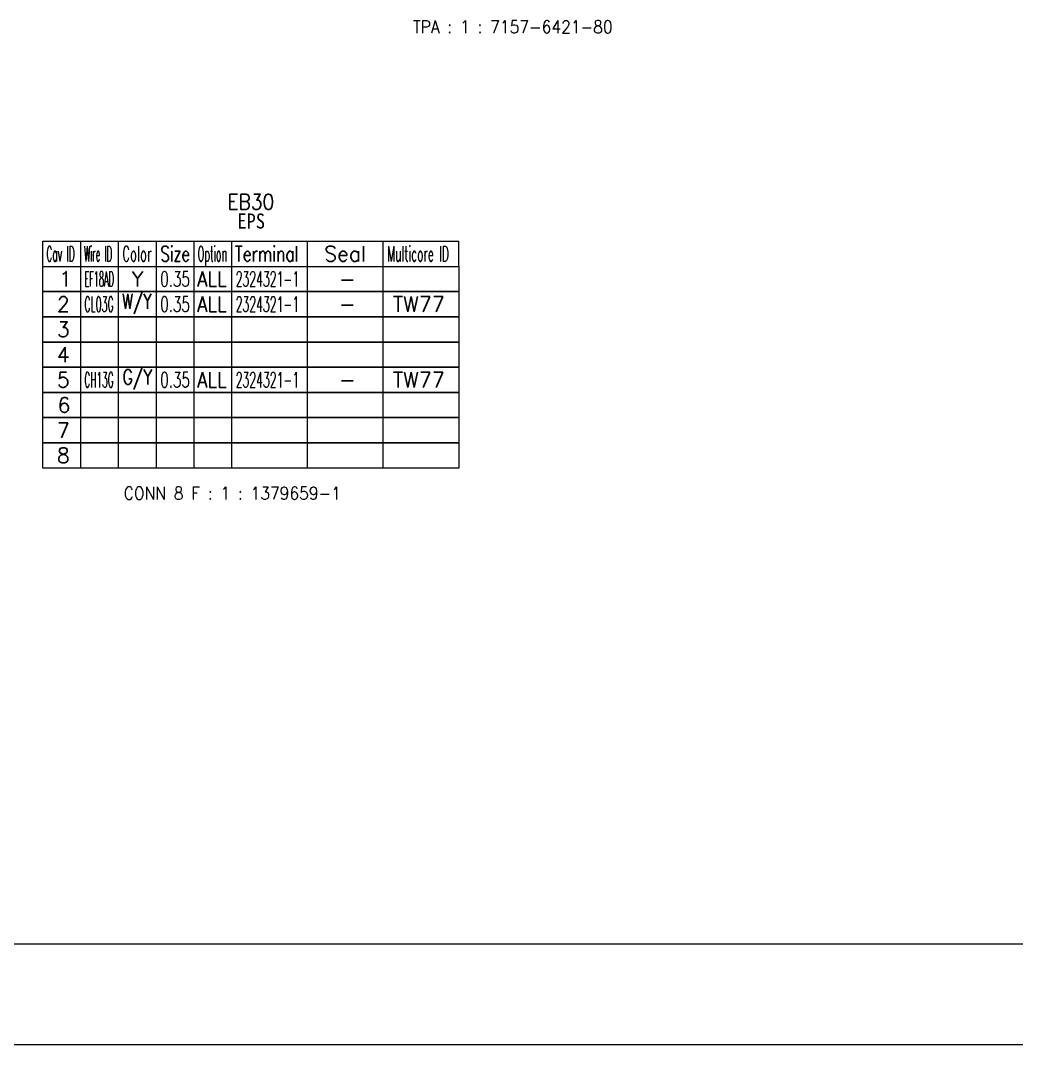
# Model space of a CAD drawing. Header units: inches. Extents: x 47316 to 59086, y 3141 to 11743.
# Drawn here: x 55426.1 to 55623.8, y 9458.1 to 9661.2 of the extents above; entities that cross this region are included whole.
import ezdxf

# ---------------------------------------------------------------- set-up
doc = ezdxf.new("R2010")
doc.units = ezdxf.units.IN
doc.header["$MEASUREMENT"] = 0
doc.styles.get("Standard").update_dxf_attribs({"font": ''})
doc.styles.get('Standard').set_extended_font_data('SimSun')

msp = doc.modelspace()

# ---------------------------------------------------------------- linework, layer by layer
at = {"color": 0, "linetype": 'Continuous', "lineweight": 15}
for p, q in [((55430.6, 9617.45), (55513.1, 9617.45)), ((55430.6, 9612.45), (55430.6, 9617.45)), ((55430.6, 9612.45), (55513.1, 9612.45))]:
    msp.add_line(p, q, dxfattribs=at)
at = {"color": 7, "linetype": 'Continuous', "lineweight": 15}
for p, q in [((55438.1, 9612.45), (55438.1, 9617.45)), ((55445.6, 9612.45), (55445.6, 9617.45)), ((55453.1, 9612.45), (55453.1, 9617.45)), ((55460.6, 9612.45), (55460.6, 9617.45)), ((55468.1, 9612.45), (55468.1, 9617.45)), ((55483.1, 9612.45), (55483.1, 9617.45)), ((55498.1, 9612.45), (55498.1, 9617.45)), ((55513.1, 9612.45), (55513.1, 9617.45))]:
    msp.add_line(p, q, dxfattribs=at)
at = {"color": 102, "linetype": 'Continuous', "lineweight": 15}
for p, q in [((55438.1, 9607.45), (55438.1, 9612.45)), ((55445.6, 9607.45), (55445.6, 9612.45)), ((55453.1, 9607.45), (55453.1, 9612.45)), ((55460.6, 9607.45), (55460.6, 9612.45)), ((55468.1, 9607.45), (55468.1, 9612.45)), ((55483.1, 9607.45), (55483.1, 9612.45)), ((55498.1, 9607.45), (55498.1, 9612.45)), ((55438.1, 9602.45), (55438.1, 9607.45)), ((55445.6, 9602.45), (55445.6, 9607.45)), ((55453.1, 9602.45), (55453.1, 9607.45)), ((55460.6, 9602.45), (55460.6, 9607.45)), ((55468.1, 9602.45), (55468.1, 9607.45)), ((55483.1, 9602.45), (55483.1, 9607.45)), ((55498.1, 9602.45), (55498.1, 9607.45)), ((55438.1, 9597.45), (55438.1, 9602.45)), ((55445.6, 9597.45), (55445.6, 9602.45)), ((55453.1, 9597.45), (55453.1, 9602.45)), ((55460.6, 9597.45), (55460.6, 9602.45)), ((55468.1, 9597.45), (55468.1, 9602.45)), ((55483.1, 9597.45), (55483.1, 9602.45)), ((55498.1, 9597.45), (55498.1, 9602.45)), ((55438.1, 9592.45), (55438.1, 9597.45)), ((55445.6, 9592.45), (55445.6, 9597.45)), ((55453.1, 9592.45), (55453.1, 9597.45)), ((55460.6, 9592.45), (55460.6, 9597.45)), ((55468.1, 9592.45), (55468.1, 9597.45)), ((55483.1, 9592.45), (55483.1, 9597.45)), ((55498.1, 9592.45), (55498.1, 9597.45)), ((55438.1, 9587.45), (55438.1, 9592.45)), ((55445.6, 9587.45), (55445.6, 9592.45)), ((55453.1, 9587.45), (55453.1, 9592.45)), ((55460.6, 9587.45), (55460.6, 9592.45)), ((55468.1, 9587.45), (55468.1, 9592.45)), ((55483.1, 9587.45), (55483.1, 9592.45)), ((55498.1, 9587.45), (55498.1, 9592.45)), ((55438.1, 9582.45), (55438.1, 9587.45)), ((55445.6, 9582.45), (55445.6, 9587.45)), ((55453.1, 9582.45), (55453.1, 9587.45)), ((55460.6, 9582.45), (55460.6, 9587.45)), ((55468.1, 9582.45), (55468.1, 9587.45)), ((55483.1, 9582.45), (55483.1, 9587.45)), ((55498.1, 9582.45), (55498.1, 9587.45)), ((55438.1, 9577.45), (55438.1, 9582.45)), ((55445.6, 9577.45), (55445.6, 9582.45)), ((55453.1, 9577.45), (55453.1, 9582.45)), ((55460.6, 9577.45), (55460.6, 9582.45)), ((55468.1, 9577.45), (55468.1, 9582.45)), ((55483.1, 9577.45), (55483.1, 9582.45)), ((55498.1, 9577.45), (55498.1, 9582.45)), ((55438.1, 9572.45), (55438.1, 9577.45)), ((55445.6, 9572.45), (55445.6, 9577.45)), ((55453.1, 9572.45), (55453.1, 9577.45)), ((55460.6, 9572.45), (55460.6, 9577.45)), ((55468.1, 9572.45), (55468.1, 9577.45)), ((55483.1, 9572.45), (55483.1, 9577.45)), ((55498.1, 9572.45), (55498.1, 9577.45))]:
    msp.add_line(p, q, dxfattribs=at)
at = {"color": 0, "lineweight": 15}
for p, q in [((50267.93, 9478.08), (57367.93, 9478.08)), ((50247.93, 9458.08), (57387.93, 9458.08))]:
    msp.add_line(p, q, dxfattribs=at)
at = {"color": 0, "linetype": 'Continuous', "lineweight": 15}
for points in [[(55430.6, 9607.45), (55430.6, 9612.45), (55513.1, 9612.45), (55513.1, 9607.45)], [(55430.6, 9602.45), (55430.6, 9607.45), (55513.1, 9607.45), (55513.1, 9602.45)], [(55430.6, 9597.45), (55430.6, 9602.45), (55513.1, 9602.45), (55513.1, 9597.45)], [(55430.6, 9592.45), (55430.6, 9597.45), (55513.1, 9597.45), (55513.1, 9592.45)], [(55430.6, 9587.45), (55430.6, 9592.45), (55513.1, 9592.45), (55513.1, 9587.45)], [(55430.6, 9582.45), (55430.6, 9587.45), (55513.1, 9587.45), (55513.1, 9582.45)], [(55430.6, 9577.45), (55430.6, 9582.45), (55513.1, 9582.45), (55513.1, 9577.45)], [(55430.6, 9572.45), (55430.6, 9577.45), (55513.1, 9577.45), (55513.1, 9572.45)]]:
    msp.add_lwpolyline(points, close=True, dxfattribs=at)

# ---------------------------------------------------------------- texts
at = {"color": 42, "linetype": 'Continuous', "lineweight": 15, "char_height": 2.5, "attachment_point": 1}
for s, insert, width in [('\\Fromans.shx;\\W0.9000000000;\\T1.0000000000;\\o\\lTPA : 1 : 7157-6421-80', (55504, 9661.24), 46.1786), ('\\Fromans.shx;\\W0.9000000000;\\T1.0000000000;\\o\\lCONN 8 F : 1 : 1379659-1', (55446.62, 9568.7), 51.1071)]:
    msp.add_mtext(s, dxfattribs=dict(at, insert=insert, width=width))
at = {"color": 6, "linetype": 'Continuous', "lineweight": 20, "char_height": 3, "attachment_point": 1}
for s, insert, width in [('\\Fromans.shx;\\W0.9000000000;\\T1.0000000000;\\o\\lEB30', (55467.23, 9626.76), 10.2857), ('\\f黑体|b0|i0|c1|p0;\\W0.9000000000;\\T1.0000000000;\\o\\lEPS', (55469.15, 9622.95), 5.8247)]:
    msp.add_mtext(s, dxfattribs=dict(at, insert=insert, width=width))
at = {"color": 7, "linetype": 'Continuous', "lineweight": 15, "char_height": 3, "attachment_point": 1}
for s, insert, width in [('\\Fromans.shx;\\W0.4292452830;\\T1.0000000000;\\o\\lCav ID', (55431.29, 9616.45), 6.5), ('\\Fromans.shx;\\W0.4026548673;\\T1.0000000000;\\o\\lWire ID', (55438.72, 9616.45), 6.5), ('\\Fromans.shx;\\W0.5687500000;\\T1.0000000000;\\o\\lColor', (55446.35, 9616.45), 6.5), ('\\Fromans.shx;\\W0.7222222222;\\T1.0000000000;\\o\\lSize', (55453.91, 9616.45), 6.5), ('\\Fromans.shx;\\W0.4595959596;\\T1.0000000000;\\o\\lOption', (55461.3, 9616.45), 6.5), ('\\Fromans.shx;\\W0.7480916031;\\T1.0000000000;\\o\\lTerminal', (55468.71, 9616.45), 14), ('\\Fromans.shx;\\W1.0000000000;\\T1.0000000000;\\o\\lSeal', (55486.39, 9616.45), 9.2857), ('\\Fromans.shx;\\W0.5185185185;\\T1.0000000000;\\o\\lMulticore ID', (55498.9, 9616.45), 14), ('\\Fromans.shx;\\W1.0000000000;\\T1.0000000000;\\o\\l1', (55433.78, 9611.45), 2.8571), ('\\Fromans.shx;\\W1.0000000000;\\T1.0000000000;\\o\\l2', (55433.35, 9606.45), 2.8571), ('\\Fromans.shx;\\W1.0000000000;\\T1.0000000000;\\o\\l3', (55433.35, 9601.45), 2.8571), ('\\Fromans.shx;\\W1.0000000000;\\T1.0000000000;\\o\\l4', (55433.35, 9596.45), 2.8571), ('\\Fromans.shx;\\W1.0000000000;\\T1.0000000000;\\o\\l5', (55433.35, 9591.45), 2.8571), ('\\Fromans.shx;\\W1.0000000000;\\T1.0000000000;\\o\\l6', (55433.5, 9586.45), 2.8571), ('\\Fromans.shx;\\W1.0000000000;\\T1.0000000000;\\o\\l7', (55433.35, 9581.45), 2.8571), ('\\Fromans.shx;\\W1.0000000000;\\T1.0000000000;\\o\\l8', (55433.35, 9576.45), 2.8571)]:
    msp.add_mtext(s, dxfattribs=dict(at, insert=insert, width=width))
at = {"color": 21, "linetype": 'Continuous', "lineweight": 15, "char_height": 3, "attachment_point": 1}
for s, insert, width in [('\\Fromans.shx;\\W0.3922413793;\\T1.0000000000;\\o\\lEF18AD', (55438.83, 9611.45), 6.5), ('\\Fromans.shx;\\W0.6500000000;\\T1.0000000000;\\o\\l0.35', (55453.88, 9611.45), 6.5), ('\\Fromans.shx;\\W0.5268817204;\\T1.0000000000;\\o\\l2324321-1', (55468.83, 9611.45), 14), ('\\Fromans.shx;\\W0.4595959596;\\T1.0000000000;\\o\\lCL03G', (55438.8, 9606.45), 6.5), ('\\Fromans.shx;\\W0.6500000000;\\T1.0000000000;\\o\\l0.35', (55453.88, 9606.45), 6.5), ('\\Fromans.shx;\\W0.5268817204;\\T1.0000000000;\\o\\l2324321-1', (55468.83, 9606.45), 14), ('\\Fromans.shx;\\W1.0000000000;\\T1.0000000000;\\o\\lTW77', (55500.03, 9606.45), 11.4286), ('\\Fromans.shx;\\W0.4375000000;\\T1.0000000000;\\o\\lCH13G', (55438.79, 9591.45), 6.5), ('\\Fromans.shx;\\W0.6500000000;\\T1.0000000000;\\o\\l0.35', (55453.88, 9591.45), 6.5), ('\\Fromans.shx;\\W0.5268817204;\\T1.0000000000;\\o\\l2324321-1', (55468.83, 9591.45), 14), ('\\Fromans.shx;\\W1.0000000000;\\T1.0000000000;\\o\\lTW77', (55500.03, 9591.45), 11.4286)]:
    msp.add_mtext(s, dxfattribs=dict(at, insert=insert, width=width))
at = {"color": 140, "linetype": 'Continuous', "lineweight": 15, "char_height": 3, "attachment_point": 1}
for s, insert, width in [('\\Fromans.shx;\\W1.0000000000;\\T1.0000000000;\\o\\lY', (55448.21, 9611.45), 2.5714), ('\\Fromans.shx;\\W0.8750000000;\\T1.0000000000;\\o\\lALL', (55461.23, 9611.45), 6.5), ('\\Fromans.shx;\\W1.0000000000;\\T1.0000000000;\\o\\l-', (55489.32, 9611.45), 3.7143), ('\\Fromans.shx;\\W0.7109375000;\\T1.0000000000;\\o\\lW/Y', (55446.31, 9607.02), 6.5), ('\\Fromans.shx;\\W0.8750000000;\\T1.0000000000;\\o\\lALL', (55461.23, 9606.45), 6.5), ('\\Fromans.shx;\\W1.0000000000;\\T1.0000000000;\\o\\l-', (55489.32, 9606.45), 3.7143), ('\\Fromans.shx;\\W0.7459016393;\\T1.0000000000;\\o\\lG/Y', (55446.42, 9592.02), 6.5), ('\\Fromans.shx;\\W0.8750000000;\\T1.0000000000;\\o\\lALL', (55461.23, 9591.45), 6.5), ('\\Fromans.shx;\\W1.0000000000;\\T1.0000000000;\\o\\l-', (55489.32, 9591.45), 3.7143)]:
    msp.add_mtext(s, dxfattribs=dict(at, insert=insert, width=width))

doc.saveas('drawing.dxf')
